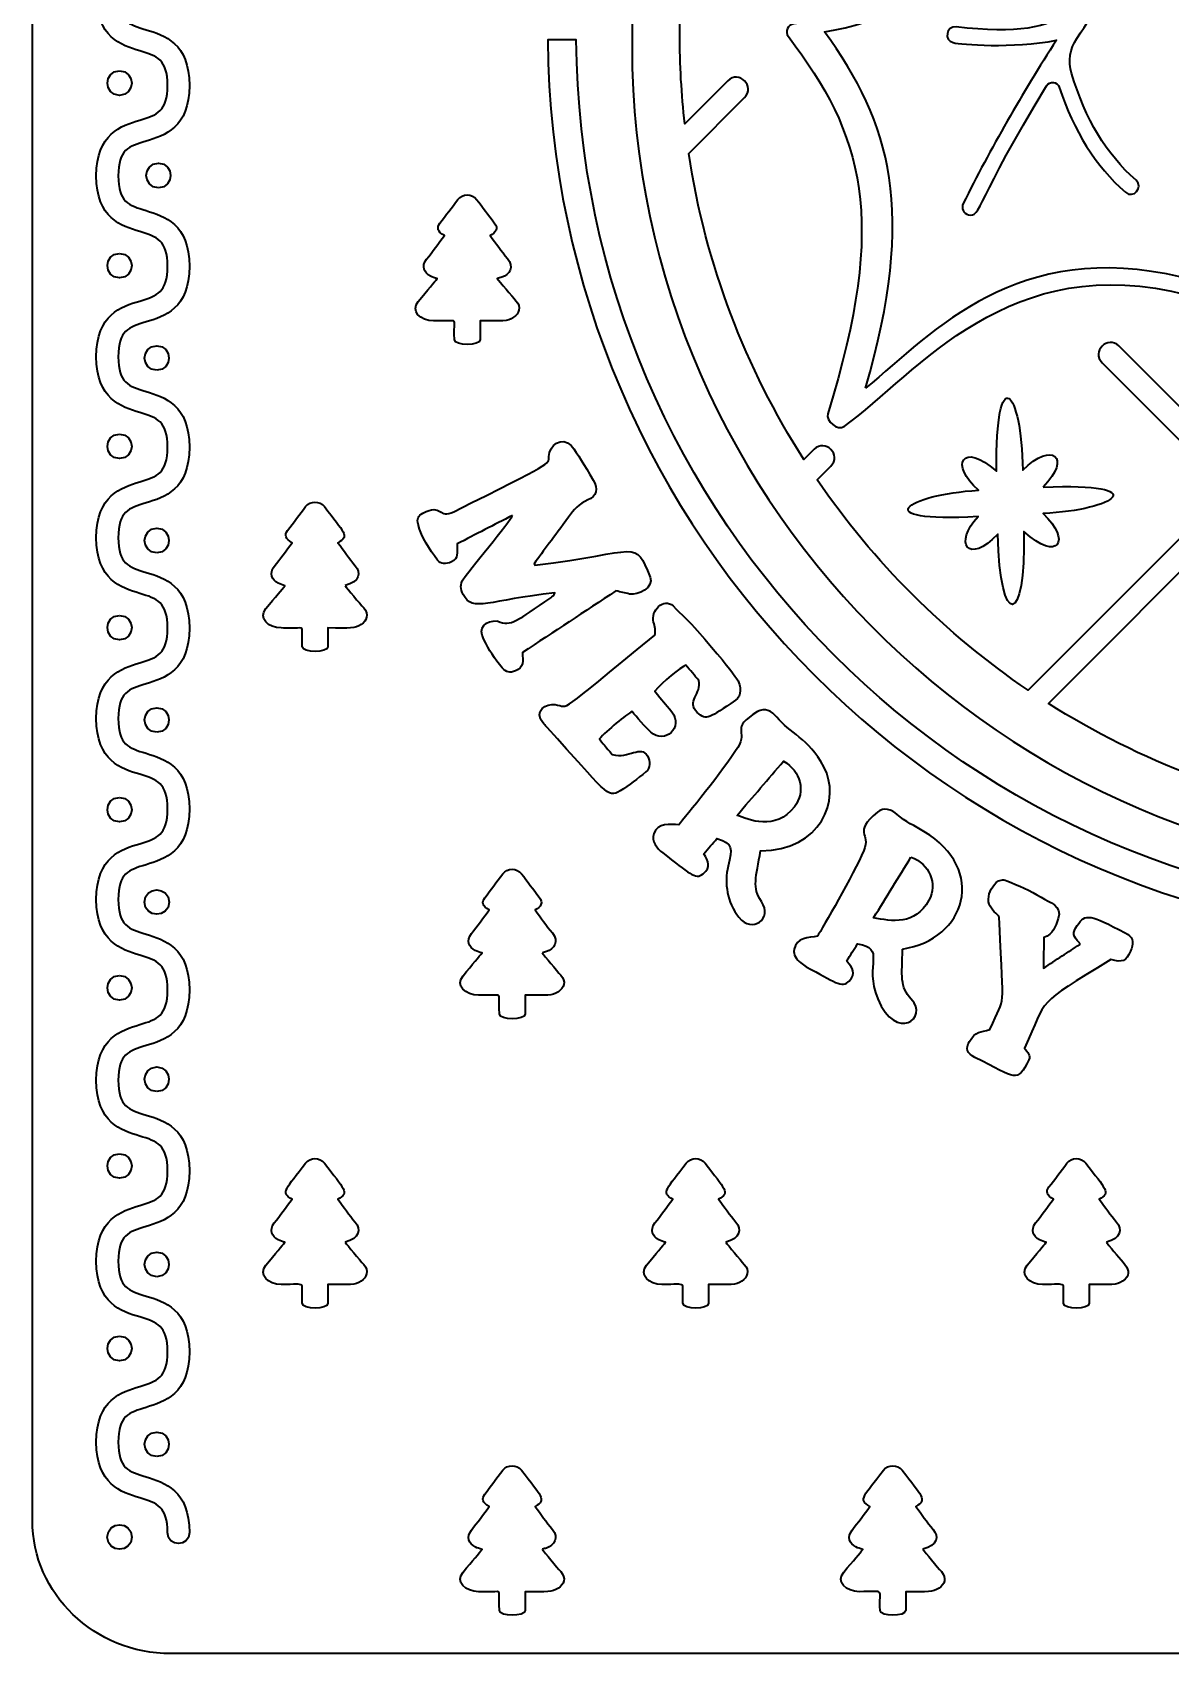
# Model space of a CAD drawing. Header units: inches. Extents: x 8.28 to 13.28, y -20.83 to -15.29.
# Drawn here: x 8.278 to 10.275, y -20.826 to -17.981 of the extents above; entities that cross this region are included whole.
import ezdxf

# ---------------------------------------------------------------- set-up
doc = ezdxf.new("R2010")
doc.units = ezdxf.units.IN
doc.header["$MEASUREMENT"] = 0
doc.layers.add('_U+0421_U+043B_U+043E_U+0439 1', color=7, linetype='Continuous')

msp = doc.modelspace()

# ---------------------------------------------------------------- linework, layer by layer
at = {"layer": '_U+0421_U+043B_U+043E_U+0439 1', "color": 240, "lineweight": 35, "true_color": 0xed1c24}
for points, knots in [([(13.0351, -15.285), (13.0351, -15.285), (8.5205, -15.285), (8.5205, -15.285), (8.3865, -15.3261), (8.2778, -15.4307), (8.2778, -15.5597), (8.2778, -15.5597), (8.2778, -20.5925), (8.2778, -20.5925), (8.2778, -20.7215), (8.3865, -20.8261), (8.5206, -20.8261), (8.5206, -20.8261), (13.0351, -20.8261), (13.0351, -20.8261), (13.1692, -20.8261), (13.2778, -20.7215), (13.2778, -20.5925), (13.2778, -20.5925), (13.2778, -15.5597), (13.2778, -15.5597), (13.2778, -15.4307), (13.1692, -15.3261), (13.0351, -15.285)], [0, 0, 0, 0, 1, 1, 1, 2, 2, 2, 3, 3, 3, 4, 4, 4, 5, 5, 5, 6, 6, 6, 7, 7, 7, 8, 8, 8, 8]), ([(10.7639, -19.5767), (9.8948, -19.5692), (9.1893, -18.8636), (9.1822, -17.9944), (9.1822, -17.9944), (9.2322, -17.9944), (9.2322, -17.9944), (9.2393, -18.8374), (9.921, -19.5193), (10.7639, -19.5267), (10.7639, -19.5267), (10.7639, -19.5767), (10.7639, -19.5767)], [0, 0, 0, 0, 1, 1, 1, 2, 2, 2, 3, 3, 3, 4, 4, 4, 4])]:
    msp.add_open_spline(points, degree=3, knots=knots, dxfattribs=at)
at = {"layer": '_U+0421_U+043B_U+043E_U+0439 1', "color": 7, "lineweight": 35, "true_color": 0xffffff}
for points, knots in [([(8.5533, -15.5346), (8.5533, -15.5092), (8.5148, -15.5091), (8.5148, -15.5346), (8.5148, -15.5806), (8.4964, -15.5862), (8.466, -15.5955), (8.4339, -15.6054), (8.3899, -15.6188), (8.3899, -15.6933), (8.3899, -15.7679), (8.4339, -15.7813), (8.466, -15.7911), (8.4964, -15.8004), (8.5148, -15.806), (8.5148, -15.852), (8.5148, -15.8981), (8.4964, -15.9037), (8.466, -15.913), (8.4339, -15.9228), (8.3899, -15.9362), (8.3899, -16.0108), (8.3899, -16.0853), (8.4339, -16.0987), (8.466, -16.1085), (8.4964, -16.1178), (8.5148, -16.1234), (8.5148, -16.1695), (8.5148, -16.2155), (8.4964, -16.2211), (8.466, -16.2304), (8.4339, -16.2402), (8.3899, -16.2537), (8.3899, -16.3283), (8.3899, -16.4028), (8.4339, -16.4163), (8.466, -16.4261), (8.4964, -16.4354), (8.5148, -16.441), (8.5148, -16.487), (8.5148, -16.533), (8.4964, -16.5386), (8.466, -16.5479), (8.4339, -16.5577), (8.3899, -16.5712), (8.3899, -16.6457), (8.3899, -16.7202), (8.4339, -16.7337), (8.466, -16.7435), (8.4964, -16.7528), (8.5148, -16.7584), (8.5148, -16.8044), (8.5148, -16.8505), (8.4964, -16.8561), (8.466, -16.8654), (8.4339, -16.8752), (8.3899, -16.8886), (8.3899, -16.9631), (8.3899, -17.0377), (8.4339, -17.0511), (8.466, -17.0609), (8.4964, -17.0702), (8.5148, -17.0758), (8.5148, -17.1219), (8.5148, -17.1679), (8.4964, -17.1735), (8.466, -17.1828), (8.4339, -17.1926), (8.3899, -17.206), (8.3899, -17.2806), (8.3899, -17.3551), (8.4339, -17.3686), (8.466, -17.3784), (8.4964, -17.3877), (8.5148, -17.3933), (8.5148, -17.4394), (8.5148, -17.4854), (8.4964, -17.491), (8.466, -17.5003), (8.4339, -17.5101), (8.3899, -17.5236), (8.3899, -17.5981), (8.3899, -17.6726), (8.4339, -17.6861), (8.466, -17.6959), (8.4964, -17.7052), (8.5148, -17.7108), (8.5148, -17.7568), (8.5148, -17.8028), (8.4964, -17.8084), (8.466, -17.8178), (8.4339, -17.8276), (8.3899, -17.841), (8.3899, -17.9155), (8.3899, -17.9901), (8.4339, -18.0035), (8.466, -18.0133), (8.4964, -18.0226), (8.5148, -18.0282), (8.5148, -18.0742), (8.5148, -18.1202), (8.4964, -18.1258), (8.466, -18.1351), (8.4339, -18.1449), (8.3899, -18.1583), (8.3899, -18.2328), (8.3899, -18.3074), (8.4339, -18.3208), (8.466, -18.3306), (8.4964, -18.3399), (8.5148, -18.3455), (8.5148, -18.3916), (8.5148, -18.4376), (8.4964, -18.4432), (8.466, -18.4525), (8.4339, -18.4623), (8.3899, -18.4757), (8.3899, -18.5503), (8.3899, -18.6248), (8.4339, -18.6382), (8.466, -18.6481), (8.4964, -18.6574), (8.5148, -18.663), (8.5148, -18.709), (8.5148, -18.755), (8.4964, -18.7606), (8.466, -18.7699), (8.4339, -18.7798), (8.3899, -18.7932), (8.3899, -18.8678), (8.3899, -18.9423), (8.4339, -18.9558), (8.466, -18.9656), (8.4964, -18.9749), (8.5148, -18.9805), (8.5148, -19.0265), (8.5148, -19.0725), (8.4964, -19.0782), (8.466, -19.0874), (8.4339, -19.0973), (8.3899, -19.1107), (8.3899, -19.1852), (8.3899, -19.2598), (8.4339, -19.2732), (8.466, -19.283), (8.4964, -19.2923), (8.5148, -19.2979), (8.5148, -19.3439), (8.5148, -19.39), (8.4964, -19.3956), (8.466, -19.4049), (8.4339, -19.4147), (8.3899, -19.4281), (8.3899, -19.5027), (8.3899, -19.5772), (8.4339, -19.5906), (8.466, -19.6004), (8.4964, -19.6097), (8.5148, -19.6154), (8.5148, -19.6614), (8.5148, -19.7074), (8.4964, -19.713), (8.466, -19.7223), (8.4339, -19.7321), (8.3899, -19.7456), (8.3899, -19.8201), (8.3899, -19.8946), (8.4339, -19.9081), (8.466, -19.9179), (8.4964, -19.9272), (8.5148, -19.9328), (8.5148, -19.9789), (8.5148, -20.0249), (8.4964, -20.0305), (8.466, -20.0398), (8.4339, -20.0496), (8.3899, -20.0631), (8.3899, -20.1376), (8.3899, -20.2122), (8.4339, -20.2256), (8.466, -20.2354), (8.4964, -20.2447), (8.5148, -20.2503), (8.5148, -20.2963), (8.5148, -20.3424), (8.4964, -20.348), (8.466, -20.3573), (8.4339, -20.3671), (8.3899, -20.3805), (8.3899, -20.4551), (8.3899, -20.5296), (8.4339, -20.543), (8.466, -20.5528), (8.4964, -20.5621), (8.5148, -20.5677), (8.5148, -20.6138), (8.5148, -20.6392), (8.5533, -20.6393), (8.5533, -20.6138), (8.5533, -20.5392), (8.5093, -20.5258), (8.4772, -20.516), (8.4468, -20.5067), (8.4284, -20.5011), (8.4284, -20.4551), (8.4284, -20.409), (8.4468, -20.4034), (8.4772, -20.3941), (8.5093, -20.3843), (8.5533, -20.3709), (8.5533, -20.2963), (8.5533, -20.2218), (8.5093, -20.2084), (8.4772, -20.1986), (8.4468, -20.1893), (8.4284, -20.1836), (8.4284, -20.1376), (8.4284, -20.0916), (8.4468, -20.086), (8.4772, -20.0767), (8.5093, -20.0669), (8.5533, -20.0534), (8.5533, -19.9789), (8.5533, -19.9043), (8.5093, -19.8909), (8.4772, -19.881), (8.4468, -19.8717), (8.4284, -19.8661), (8.4284, -19.8201), (8.4284, -19.7741), (8.4468, -19.7685), (8.4772, -19.7592), (8.5093, -19.7494), (8.5533, -19.7359), (8.5533, -19.6614), (8.5533, -19.5868), (8.5093, -19.5734), (8.4772, -19.5636), (8.4468, -19.5543), (8.4284, -19.5487), (8.4284, -19.5027), (8.4284, -19.4566), (8.4468, -19.451), (8.4772, -19.4417), (8.5093, -19.4319), (8.5533, -19.4185), (8.5533, -19.3439), (8.5533, -19.2694), (8.5093, -19.256), (8.4772, -19.2462), (8.4468, -19.2369), (8.4284, -19.2313), (8.4284, -19.1852), (8.4284, -19.1392), (8.4468, -19.1336), (8.4772, -19.1243), (8.5093, -19.1145), (8.5533, -19.1011), (8.5533, -19.0265), (8.5533, -18.952), (8.5093, -18.9385), (8.4772, -18.9287), (8.4468, -18.9194), (8.4284, -18.9138), (8.4284, -18.8678), (8.4284, -18.8217), (8.4468, -18.8161), (8.4773, -18.8068), (8.5093, -18.797), (8.5533, -18.7835), (8.5533, -18.709), (8.5533, -18.6345), (8.5093, -18.621), (8.4772, -18.6112), (8.4468, -18.6019), (8.4284, -18.5963), (8.4284, -18.5503), (8.4284, -18.5043), (8.4468, -18.4986), (8.4772, -18.4893), (8.5093, -18.4795), (8.5533, -18.4661), (8.5533, -18.3916), (8.5533, -18.317), (8.5093, -18.3036), (8.4772, -18.2938), (8.4468, -18.2845), (8.4284, -18.2789), (8.4284, -18.2328), (8.4284, -18.1868), (8.4468, -18.1812), (8.4772, -18.172), (8.5093, -18.1622), (8.5533, -18.1488), (8.5533, -18.0742), (8.5533, -17.9997), (8.5093, -17.9862), (8.4772, -17.9764), (8.4468, -17.9672), (8.4284, -17.9616), (8.4284, -17.9155), (8.4284, -17.8695), (8.4468, -17.8639), (8.4772, -17.8546), (8.5093, -17.8448), (8.5533, -17.8314), (8.5533, -17.7568), (8.5533, -17.6823), (8.5093, -17.6688), (8.4772, -17.659), (8.4468, -17.6497), (8.4284, -17.6441), (8.4284, -17.5981), (8.4284, -17.5521), (8.4468, -17.5465), (8.4772, -17.5372), (8.5093, -17.5274), (8.5533, -17.5139), (8.5533, -17.4394), (8.5533, -17.3648), (8.5093, -17.3513), (8.4772, -17.3415), (8.4468, -17.3322), (8.4284, -17.3266), (8.4284, -17.2806), (8.4284, -17.2346), (8.4468, -17.2289), (8.4772, -17.2196), (8.5093, -17.2098), (8.5533, -17.1964), (8.5533, -17.1219), (8.5533, -17.0473), (8.5093, -17.0339), (8.4772, -17.0241), (8.4468, -17.0148), (8.4284, -17.0092), (8.4284, -16.9631), (8.4284, -16.9171), (8.4468, -16.9115), (8.4772, -16.9022), (8.5093, -16.8924), (8.5533, -16.879), (8.5533, -16.8044), (8.5533, -16.7299), (8.5093, -16.7165), (8.4772, -16.7066), (8.4468, -16.6973), (8.4284, -16.6917), (8.4284, -16.6457), (8.4284, -16.5997), (8.4468, -16.5941), (8.4772, -16.5848), (8.5093, -16.575), (8.5533, -16.5615), (8.5533, -16.487), (8.5533, -16.4125), (8.5093, -16.399), (8.4772, -16.3892), (8.4468, -16.3799), (8.4284, -16.3743), (8.4284, -16.3283), (8.4284, -16.2822), (8.4468, -16.2766), (8.4773, -16.2673), (8.5093, -16.2575), (8.5533, -16.244), (8.5533, -16.1695), (8.5533, -16.0949), (8.5093, -16.0815), (8.4772, -16.0717), (8.4468, -16.0624), (8.4284, -16.0568), (8.4284, -16.0108), (8.4284, -15.9647), (8.4468, -15.9591), (8.4772, -15.9498), (8.5093, -15.94), (8.5533, -15.9266), (8.5533, -15.852), (8.5533, -15.7775), (8.5093, -15.7641), (8.4772, -15.7543), (8.4468, -15.745), (8.4284, -15.7393), (8.4284, -15.6933), (8.4284, -15.6473), (8.4468, -15.6417), (8.4772, -15.6324), (8.5093, -15.6226), (8.5533, -15.6091), (8.5533, -15.5346)], [0, 0, 0, 0, 1, 1, 1, 2, 2, 2, 3, 3, 3, 4, 4, 4, 5, 5, 5, 6, 6, 6, 7, 7, 7, 8, 8, 8, 9, 9, 9, 10, 10, 10, 11, 11, 11, 12, 12, 12, 13, 13, 13, 14, 14, 14, 15, 15, 15, 16, 16, 16, 17, 17, 17, 18, 18, 18, 19, 19, 19, 20, 20, 20, 21, 21, 21, 22, 22, 22, 23, 23, 23, 24, 24, 24, 25, 25, 25, 26, 26, 26, 27, 27, 27, 28, 28, 28, 29, 29, 29, 30, 30, 30, 31, 31, 31, 32, 32, 32, 33, 33, 33, 34, 34, 34, 35, 35, 35, 36, 36, 36, 37, 37, 37, 38, 38, 38, 39, 39, 39, 40, 40, 40, 41, 41, 41, 42, 42, 42, 43, 43, 43, 44, 44, 44, 45, 45, 45, 46, 46, 46, 47, 47, 47, 48, 48, 48, 49, 49, 49, 50, 50, 50, 51, 51, 51, 52, 52, 52, 53, 53, 53, 54, 54, 54, 55, 55, 55, 56, 56, 56, 57, 57, 57, 58, 58, 58, 59, 59, 59, 60, 60, 60, 61, 61, 61, 62, 62, 62, 63, 63, 63, 64, 64, 64, 65, 65, 65, 66, 66, 66, 67, 67, 67, 68, 68, 68, 69, 69, 69, 70, 70, 70, 71, 71, 71, 72, 72, 72, 73, 73, 73, 74, 74, 74, 75, 75, 75, 76, 76, 76, 77, 77, 77, 78, 78, 78, 79, 79, 79, 80, 80, 80, 81, 81, 81, 82, 82, 82, 83, 83, 83, 84, 84, 84, 85, 85, 85, 86, 86, 86, 87, 87, 87, 88, 88, 88, 89, 89, 89, 90, 90, 90, 91, 91, 91, 92, 92, 92, 93, 93, 93, 94, 94, 94, 95, 95, 95, 96, 96, 96, 97, 97, 97, 98, 98, 98, 99, 99, 99, 100, 100, 100, 101, 101, 101, 102, 102, 102, 103, 103, 103, 104, 104, 104, 105, 105, 105, 106, 106, 106, 107, 107, 107, 108, 108, 108, 109, 109, 109, 110, 110, 110, 111, 111, 111, 112, 112, 112, 113, 113, 113, 114, 114, 114, 115, 115, 115, 116, 116, 116, 117, 117, 117, 118, 118, 118, 119, 119, 119, 120, 120, 120, 121, 121, 121, 122, 122, 122, 123, 123, 123, 124, 124, 124, 125, 125, 125, 126, 126, 126, 127, 127, 127, 128, 128, 128, 129, 129, 129, 130, 130, 130, 130]), ([(9.33, -18.006), (9.3297, -17.3117), (9.819, -16.7295), (10.4708, -16.5863), (10.4908, -16.5819), (10.5046, -16.564), (10.5037, -16.5436), (10.4808, -16.0286), (11.1254, -16.0341), (11.1176, -16.5584), (11.1173, -16.5776), (11.1303, -16.5944), (11.1489, -16.5992), (11.7734, -16.7619), (12.2358, -17.3306), (12.2358, -18.0054), (12.2358, -18.7899), (11.6107, -19.4312), (10.8324, -19.4574), (10.0169, -19.4849), (9.3303, -18.822), (9.33, -18.006)], [0, 0, 0, 0, 1, 1, 1, 2, 2, 2, 3, 3, 3, 4, 4, 4, 5, 5, 5, 6, 6, 6, 7, 7, 7, 7]), ([(9.679, -18.7422), (9.679, -18.7422), (9.655, -18.7662), (9.655, -18.7662), (9.754, -18.9112), (9.8797, -19.0367), (10.025, -19.1353), (10.025, -19.1353), (10.3533, -18.8071), (10.3533, -18.8071), (10.3665, -18.7939), (10.3665, -18.7724), (10.3533, -18.7592), (10.3533, -18.7592), (10.155, -18.5609), (10.155, -18.5609), (10.1354, -18.5414), (10.1651, -18.512), (10.1845, -18.5314), (10.1845, -18.5314), (10.3828, -18.7297), (10.3828, -18.7297), (10.396, -18.7429), (10.4174, -18.7429), (10.4307, -18.7297), (10.4307, -18.7297), (10.7763, -18.384), (10.7763, -18.384), (10.7763, -18.384), (10.568, -18.1758), (10.568, -18.1758), (10.5485, -18.1562), (10.5782, -18.1269), (10.5976, -18.1463), (10.5976, -18.1463), (10.8058, -18.3545), (10.8058, -18.3545), (10.8058, -18.3545), (11.014, -18.1463), (11.014, -18.1463), (11.0336, -18.1268), (11.063, -18.1564), (11.0436, -18.1759), (11.0436, -18.1759), (10.8354, -18.384), (10.8354, -18.384), (10.8354, -18.384), (11.181, -18.7297), (11.181, -18.7297), (11.1942, -18.7429), (11.2156, -18.7429), (11.2289, -18.7297), (11.2289, -18.7297), (11.4338, -18.5247), (11.4338, -18.5247), (11.4533, -18.5052), (11.4827, -18.5349), (11.4633, -18.5543), (11.4633, -18.5543), (11.2584, -18.7592), (11.2584, -18.7592), (11.2452, -18.7724), (11.2452, -18.7939), (11.2584, -18.8071), (11.2584, -18.8071), (11.585, -19.1337), (11.585, -19.1337), (11.7301, -19.0348), (11.8556, -18.9091), (11.9543, -18.7639), (11.9543, -18.7639), (11.8838, -18.6933), (11.8838, -18.6933), (11.8756, -18.6852), (11.8756, -18.672), (11.8838, -18.6638), (11.8919, -18.6557), (11.9052, -18.6557), (11.9133, -18.6638), (11.9133, -18.6638), (11.9777, -18.7282), (11.9777, -18.7282), (12.0796, -18.568), (12.1496, -18.3857), (12.1788, -18.1901), (12.1499, -18.1613), (12.0446, -18.0549), (11.9014, -17.9118), (11.8899, -17.8926), (11.9166, -17.8689), (11.9345, -17.8868), (11.9345, -17.8868), (11.9792, -17.9315), (11.9792, -17.9315), (11.9924, -17.9447), (12.0138, -17.9447), (12.0271, -17.9315), (12.0271, -17.9315), (12.1789, -17.7796), (12.1789, -17.7796), (12.1499, -17.584), (12.08, -17.4015), (11.9782, -17.2412), (11.9782, -17.2412), (11.7772, -17.4422), (11.7772, -17.4422), (11.7576, -17.4618), (11.7282, -17.4321), (11.7476, -17.4127), (11.7476, -17.4127), (11.9548, -17.2056), (11.9548, -17.2056), (11.8561, -17.0602), (11.7307, -16.9345), (11.5857, -16.8355), (11.5857, -16.8355), (11.4184, -17.0028), (11.4184, -17.0028), (11.4184, -17.0028), (11.3888, -16.9733), (11.3888, -16.9733), (11.3888, -16.9733), (11.513, -16.8491), (11.513, -16.8491), (11.5321, -16.83), (11.5281, -16.7979), (11.5048, -16.7843), (11.3562, -16.6971), (11.19, -16.6368), (11.013, -16.61), (11.013, -16.61), (10.8593, -16.7637), (10.8593, -16.7637), (10.8461, -16.7769), (10.8461, -16.7984), (10.8593, -16.8116), (10.8593, -16.8116), (10.96, -16.9122), (10.96, -16.9122), (10.9795, -16.9318), (10.9499, -16.9613), (10.9304, -16.9418), (10.7942, -16.8056), (10.8194, -16.8036), (10.7365, -16.8865), (10.717, -16.906), (10.6875, -16.8765), (10.707, -16.8569), (10.707, -16.8569), (10.7524, -16.8116), (10.7524, -16.8116), (10.7656, -16.7984), (10.7656, -16.7769), (10.7524, -16.7637), (10.7524, -16.7637), (10.5981, -16.6095), (10.5981, -16.6095), (10.4026, -16.6386), (10.2202, -16.7086), (10.06, -16.8105), (10.06, -16.8105), (10.2599, -17.0104), (10.2599, -17.0104), (10.2795, -17.03), (10.2499, -17.0595), (10.2304, -17.04), (10.2304, -17.04), (10.0244, -16.8339), (10.0244, -16.8339), (9.8791, -16.9326), (9.7535, -17.0581), (9.6545, -17.2032), (9.6545, -17.2032), (9.8748, -17.4235), (9.8748, -17.4235), (9.8943, -17.443), (9.8647, -17.4724), (9.8453, -17.453), (9.8453, -17.453), (9.6311, -17.2388), (9.6311, -17.2388), (9.529, -17.3988), (9.4588, -17.5809), (9.4293, -17.7762), (9.4293, -17.7762), (9.5637, -17.9106), (9.5637, -17.9106), (9.5833, -17.9302), (9.5536, -17.9595), (9.5342, -17.9401), (9.5342, -17.9401), (9.4225, -17.8285), (9.4225, -17.8285), (9.4168, -17.8797), (9.4137, -17.9317), (9.4137, -17.9844), (9.4137, -18.0374), (9.4168, -18.0898), (9.4226, -18.1413), (9.4226, -18.1413), (9.498, -18.066), (9.498, -18.066), (9.5175, -18.0464), (9.5469, -18.0761), (9.5275, -18.0955), (9.5275, -18.0955), (9.4295, -18.1936), (9.4295, -18.1936), (9.459, -18.3888), (9.5294, -18.5708), (9.6315, -18.7306), (9.6315, -18.7306), (9.6495, -18.7127), (9.6495, -18.7127), (9.669, -18.6932), (9.6985, -18.7227), (9.679, -18.7422)], [0, 0, 0, 0, 1, 1, 1, 2, 2, 2, 3, 3, 3, 4, 4, 4, 5, 5, 5, 6, 6, 6, 7, 7, 7, 8, 8, 8, 9, 9, 9, 10, 10, 10, 11, 11, 11, 12, 12, 12, 13, 13, 13, 14, 14, 14, 15, 15, 15, 16, 16, 16, 17, 17, 17, 18, 18, 18, 19, 19, 19, 20, 20, 20, 21, 21, 21, 22, 22, 22, 23, 23, 23, 24, 24, 24, 25, 25, 25, 26, 26, 26, 27, 27, 27, 28, 28, 28, 29, 29, 29, 30, 30, 30, 31, 31, 31, 32, 32, 32, 33, 33, 33, 34, 34, 34, 35, 35, 35, 36, 36, 36, 37, 37, 37, 38, 38, 38, 39, 39, 39, 40, 40, 40, 41, 41, 41, 42, 42, 42, 43, 43, 43, 44, 44, 44, 45, 45, 45, 46, 46, 46, 47, 47, 47, 48, 48, 48, 49, 49, 49, 50, 50, 50, 51, 51, 51, 52, 52, 52, 53, 53, 53, 54, 54, 54, 55, 55, 55, 56, 56, 56, 57, 57, 57, 58, 58, 58, 59, 59, 59, 60, 60, 60, 61, 61, 61, 62, 62, 62, 63, 63, 63, 64, 64, 64, 65, 65, 65, 66, 66, 66, 67, 67, 67, 68, 68, 68, 69, 69, 69, 70, 70, 70, 71, 71, 71, 72, 72, 72, 72]), ([(9.6734, -18.6503), (9.7807, -18.3078), (9.7344, -18.1587), (9.6045, -17.9885), (9.5979, -17.9799), (9.6033, -17.9673), (9.614, -17.9661), (9.816, -17.9424), (9.9729, -17.7917), (9.9178, -17.6123), (9.9145, -17.6016), (9.9244, -17.5912), (9.9358, -17.5949), (10.1133, -17.6575), (10.1873, -17.5379), (10.2036, -17.3523), (10.2046, -17.3406), (10.2187, -17.3354), (10.2272, -17.3433), (10.2443, -17.3593), (10.2661, -17.3702), (10.2922, -17.376), (10.2075, -17.1502), (10.3946, -16.9167), (10.6318, -16.9473), (10.7089, -16.9574), (10.7785, -16.9947), (10.8297, -17.0527), (11.0817, -16.853), (11.443, -17.1143), (11.3254, -17.4178), (11.3638, -17.4294), (11.4266, -17.4361), (11.4715, -17.4025), (11.4809, -17.3955), (11.4941, -17.4025), (11.4939, -17.4141), (11.4903, -17.5879), (11.5469, -17.7045), (11.7161, -17.6646), (11.7273, -17.662), (11.7368, -17.6733), (11.7322, -17.6838), (11.663, -17.8447), (11.7701, -17.9858), (11.9532, -18.0282), (11.9659, -18.033), (11.9668, -18.0447), (11.9603, -18.0516), (11.8231, -18.1957), (11.7653, -18.3289), (11.8301, -18.6563), (11.8327, -18.6695), (11.8169, -18.6785), (11.8069, -18.6694), (11.6963, -18.569), (11.5643, -18.3798), (11.2644, -18.4241), (11.255, -18.4255), (11.2469, -18.4173), (11.2485, -18.4078), (11.2795, -18.2271), (11.2268, -18.1061), (11.0874, -18.0379), (11.0808, -18.0347), (11.0778, -18.0269), (11.0806, -18.02), (11.1182, -17.9275), (11.1535, -17.85), (11.099, -17.7889), (10.9742, -17.9631), (10.7054, -17.9859), (10.5745, -17.8106), (10.5049, -17.8705), (10.5178, -17.9279), (10.5478, -18.0334), (10.5498, -18.0405), (10.546, -18.048), (10.5391, -18.0505), (10.2633, -18.1501), (10.3394, -18.4221), (10.3184, -18.4395), (10.3149, -18.4423), (10.3102, -18.4435), (10.3059, -18.4422), (9.9909, -18.3597), (9.8316, -18.5786), (9.7022, -18.6727), (9.6913, -18.6807), (9.6693, -18.6631), (9.6734, -18.6503)], [0, 0, 0, 0, 1, 1, 1, 2, 2, 2, 3, 3, 3, 4, 4, 4, 5, 5, 5, 6, 6, 6, 7, 7, 7, 8, 8, 8, 9, 9, 9, 10, 10, 10, 11, 11, 11, 12, 12, 12, 13, 13, 13, 14, 14, 14, 15, 15, 15, 16, 16, 16, 17, 17, 17, 18, 18, 18, 19, 19, 19, 20, 20, 20, 21, 21, 21, 22, 22, 22, 23, 23, 23, 24, 24, 24, 25, 25, 25, 26, 26, 26, 27, 27, 27, 28, 28, 28, 29, 29, 29, 30, 30, 30, 30]), ([(9.7399, -18.6056), (9.8612, -18.5046), (10.0044, -18.343), (10.2945, -18.4105), (10.2878, -18.2179), (10.3626, -18.0896), (10.5174, -18.0287), (10.4954, -17.948), (10.4823, -17.8592), (10.5502, -17.7878), (10.5601, -17.7774), (10.5626, -17.7621), (10.5559, -17.7493), (10.5374, -17.7135), (10.5254, -17.674), (10.5216, -17.6326), (10.5196, -17.6108), (10.4973, -17.5968), (10.4772, -17.6052), (10.4476, -17.6175), (10.4128, -17.6388), (10.3658, -17.6805), (10.3627, -17.6833), (10.361, -17.6876), (10.3615, -17.6918), (10.3698, -17.7615), (10.386, -17.8194), (10.4111, -17.8683), (10.4196, -17.8848), (10.3945, -17.8975), (10.3861, -17.8811), (10.3642, -17.8383), (10.3487, -17.7893), (10.339, -17.7325), (10.3374, -17.7228), (10.3252, -17.719), (10.3183, -17.7261), (10.2496, -17.7965), (10.1782, -17.8892), (10.1105, -17.9916), (10.0986, -18.0096), (10.0953, -18.0321), (10.1015, -18.0528), (10.1254, -18.1331), (10.1625, -18.1948), (10.2145, -18.2405), (10.2284, -18.2528), (10.2098, -18.2738), (10.1959, -18.2616), (10.1436, -18.2155), (10.1054, -18.1548), (10.0799, -18.0773), (10.0766, -18.0674), (10.0631, -18.066), (10.0576, -18.0749), (9.9329, -18.2782), (9.9429, -18.3068), (9.9204, -18.3013), (9.9116, -18.2991), (9.9072, -18.2894), (9.9112, -18.2814), (9.9588, -18.186), (10.0149, -18.0874), (10.0748, -17.9948), (9.9969, -18.0099), (9.9074, -18.0024), (9.8938, -17.9991), (9.8769, -17.9949), (9.8814, -17.9696), (9.8987, -17.9715), (10.116, -17.9959), (10.106, -17.9321), (10.2237, -17.7897), (10.23, -17.7821), (10.2253, -17.7707), (10.2155, -17.7698), (10.1666, -17.7654), (10.1169, -17.756), (10.0724, -17.7375), (10.0553, -17.7304), (10.0659, -17.7045), (10.0831, -17.7116), (10.129, -17.7306), (10.1873, -17.7417), (10.2564, -17.7445), (10.2601, -17.7447), (10.2638, -17.7431), (10.2663, -17.7404), (10.319, -17.6821), (10.3714, -17.6347), (10.421, -17.6035), (10.4299, -17.5979), (10.4267, -17.5844), (10.4163, -17.5831), (10.3503, -17.5748), (10.2847, -17.5464), (10.3018, -17.5234), (10.3065, -17.5172), (10.3153, -17.516), (10.3215, -17.5205), (10.3516, -17.5429), (10.3906, -17.5535), (10.4272, -17.5566), (10.4364, -17.5574), (10.4404, -17.5452), (10.4323, -17.5406), (10.3787, -17.51), (10.3357, -17.4645), (10.3077, -17.4106), (10.3064, -17.408), (10.304, -17.4063), (10.3012, -17.4059), (10.2783, -17.4025), (10.2576, -17.3961), (10.2396, -17.3864), (10.2344, -17.3836), (10.2281, -17.3871), (10.2273, -17.393), (10.2032, -17.5656), (10.1195, -17.6756), (9.9513, -17.6292), (9.9907, -17.8054), (9.8665, -17.9478), (9.668, -17.9802), (9.7847, -18.1399), (9.8295, -18.295), (9.7399, -18.6056)], [0, 0, 0, 0, 1, 1, 1, 2, 2, 2, 3, 3, 3, 4, 4, 4, 5, 5, 5, 6, 6, 6, 7, 7, 7, 8, 8, 8, 9, 9, 9, 10, 10, 10, 11, 11, 11, 12, 12, 12, 13, 13, 13, 14, 14, 14, 15, 15, 15, 16, 16, 16, 17, 17, 17, 18, 18, 18, 19, 19, 19, 20, 20, 20, 21, 21, 21, 22, 22, 22, 23, 23, 23, 24, 24, 24, 25, 25, 25, 26, 26, 26, 27, 27, 27, 28, 28, 28, 29, 29, 29, 30, 30, 30, 31, 31, 31, 32, 32, 32, 33, 33, 33, 34, 34, 34, 35, 35, 35, 36, 36, 36, 37, 37, 37, 38, 38, 38, 39, 39, 39, 40, 40, 40, 41, 41, 41, 42, 42, 42, 42]), ([(8.4307, -18.0486), (8.4023, -18.0486), (8.4022, -18.0916), (8.4307, -18.0916), (8.4591, -18.0916), (8.4591, -18.0486), (8.4307, -18.0486)], [0, 0, 0, 0, 1, 1, 1, 2, 2, 2, 2]), ([(8.499, -18.2537), (8.5274, -18.2537), (8.5274, -18.2107), (8.499, -18.2107), (8.4706, -18.2107), (8.4705, -18.2537), (8.499, -18.2537)], [0, 0, 0, 0, 1, 1, 1, 2, 2, 2, 2]), ([(8.9817, -18.4873), (8.9926, -18.4873), (9.0035, -18.4874), (9.0144, -18.4872), (9.0214, -18.4871), (9.0168, -18.4913), (9.0185, -18.5202), (9.0185, -18.5314), (9.0637, -18.5314), (9.0637, -18.5202), (9.0637, -18.5092), (9.0637, -18.4985), (9.0637, -18.4873), (9.1035, -18.4873), (9.1104, -18.4887), (9.1221, -18.4811), (9.1316, -18.4749), (9.1364, -18.4634), (9.1263, -18.452), (9.1195, -18.4443), (9.0976, -18.4184), (9.0936, -18.4128), (9.0965, -18.412), (9.099, -18.4115), (9.1014, -18.4107), (9.1144, -18.4065), (9.1238, -18.3926), (9.1116, -18.3779), (9.1009, -18.3651), (9.0914, -18.3513), (9.081, -18.3376), (9.0916, -18.3321), (9.0961, -18.3254), (9.0883, -18.3151), (9.0779, -18.3014), (9.0677, -18.2877), (9.0573, -18.2741), (9.0494, -18.2636), (9.0324, -18.2637), (9.0244, -18.2741), (9.0139, -18.2881), (9.0034, -18.3021), (8.9929, -18.3161), (8.987, -18.324), (8.9886, -18.3313), (9.0008, -18.3376), (8.9902, -18.3518), (8.9801, -18.3658), (8.9694, -18.3793), (8.9599, -18.3911), (8.9654, -18.4033), (8.9761, -18.4088), (8.9798, -18.4107), (8.9839, -18.4117), (8.9881, -18.4132), (8.9835, -18.4191), (8.9719, -18.4325), (8.9548, -18.4531), (8.9406, -18.4701), (8.959, -18.4872), (8.9817, -18.4873)], [0, 0, 0, 0, 1, 1, 1, 2, 2, 2, 3, 3, 3, 4, 4, 4, 5, 5, 5, 6, 6, 6, 7, 7, 7, 8, 8, 8, 9, 9, 9, 10, 10, 10, 11, 11, 11, 12, 12, 12, 13, 13, 13, 14, 14, 14, 15, 15, 15, 16, 16, 16, 17, 17, 17, 18, 18, 18, 19, 19, 19, 20, 20, 20, 20]), ([(8.4307, -18.3689), (8.4023, -18.3689), (8.4022, -18.4119), (8.4307, -18.4119), (8.4591, -18.4119), (8.4591, -18.3689), (8.4307, -18.3689)], [0, 0, 0, 0, 1, 1, 1, 2, 2, 2, 2]), ([(8.496, -18.574), (8.5245, -18.574), (8.5245, -18.531), (8.496, -18.531), (8.4676, -18.531), (8.4676, -18.574), (8.496, -18.574)], [0, 0, 0, 0, 1, 1, 1, 2, 2, 2, 2]), ([(10.0514, -18.779), (10.1026, -18.7272), (10.0672, -18.6974), (10.0157, -18.7495), (10.0141, -18.607), (9.9674, -18.5552), (9.9697, -18.7512), (9.9092, -18.6977), (9.8871, -18.7397), (9.9379, -18.7846), (9.8115, -18.7917), (9.7392, -18.842), (9.9373, -18.8308), (9.8939, -18.877), (9.92, -18.9167), (9.9717, -18.8617), (9.9759, -19.0294), (10.0218, -19.0246), (10.0177, -18.8569), (10.0779, -18.9127), (10.102, -18.8723), (10.0513, -18.8252), (10.179, -18.8198), (10.2486, -18.7708), (10.0514, -18.779)], [0, 0, 0, 0, 1, 1, 1, 2, 2, 2, 3, 3, 3, 4, 4, 4, 5, 5, 5, 6, 6, 6, 7, 7, 7, 8, 8, 8, 8]), ([(8.4307, -18.6861), (8.4023, -18.6861), (8.4022, -18.7291), (8.4307, -18.7291), (8.4591, -18.7291), (8.4591, -18.6861), (8.4307, -18.6861)], [0, 0, 0, 0, 1, 1, 1, 2, 2, 2, 2]), ([(9.12, -18.8289), (9.1189, -18.8359), (9.039, -18.9321), (9.034, -18.9403), (9.0286, -18.949), (9.0284, -18.9582), (9.0335, -18.9676), (9.0511, -18.9999), (9.0785, -18.9767), (9.1947, -18.9647), (9.1928, -18.9686), (9.1903, -18.9712), (9.1875, -18.9731), (9.1287, -19.013), (9.1175, -19.0248), (9.0945, -19.0142), (9.0941, -19.0141), (9.0937, -19.014), (9.0933, -19.014), (9.0739, -19.0125), (9.0588, -19.025), (9.0699, -19.0466), (9.079, -19.0642), (9.0887, -19.0814), (9.1023, -19.0961), (9.1097, -19.1043), (9.1154, -19.1057), (9.1255, -19.1015), (9.1408, -19.0951), (9.1384, -19.0846), (9.1376, -19.0695), (9.1926, -19.0332), (9.2472, -18.9972), (9.3019, -18.9611), (9.3105, -18.9631), (9.3181, -18.9649), (9.3257, -18.9667), (9.3404, -18.9702), (9.3692, -18.9547), (9.3619, -18.9371), (9.3337, -18.869), (9.347, -18.8928), (9.1595, -18.9162), (9.1592, -18.9153), (9.1588, -18.9145), (9.1584, -18.9136), (9.1744, -18.8905), (9.1928, -18.8678), (9.2187, -18.8318), (9.2278, -18.8191), (9.237, -18.8078), (9.2525, -18.8016), (9.2684, -18.7953), (9.2707, -18.7821), (9.2617, -18.7667), (9.2453, -18.7386), (9.2359, -18.7213), (9.223, -18.7062), (9.2078, -18.6884), (9.1839, -18.7062), (9.1839, -18.7255), (9.184, -18.7396), (9.1914, -18.7351), (9.0175, -18.8222), (8.9898, -18.836), (8.9972, -18.8063), (8.9631, -18.8247), (8.9548, -18.8292), (8.9521, -18.835), (8.9546, -18.8443), (8.9607, -18.868), (8.9744, -18.8879), (8.9885, -18.9072), (8.9939, -18.9146), (9.0033, -18.9149), (9.0135, -18.9102), (9.026, -18.9045), (9.0227, -18.895), (9.0229, -18.8788), (9.0558, -18.8619), (9.0879, -18.8454), (9.12, -18.8289)], [0, 0, 0, 0, 1, 1, 1, 2, 2, 2, 3, 3, 3, 4, 4, 4, 5, 5, 5, 6, 6, 6, 7, 7, 7, 8, 8, 8, 9, 9, 9, 10, 10, 10, 11, 11, 11, 12, 12, 12, 13, 13, 13, 14, 14, 14, 15, 15, 15, 16, 16, 16, 17, 17, 17, 18, 18, 18, 19, 19, 19, 20, 20, 20, 21, 21, 21, 22, 22, 22, 23, 23, 23, 24, 24, 24, 25, 25, 25, 26, 26, 26, 27, 27, 27, 27]), ([(8.8264, -18.9518), (8.8524, -18.945), (8.8548, -18.9295), (8.8443, -18.917), (8.8336, -18.9042), (8.8241, -18.8904), (8.8138, -18.8766), (8.8354, -18.8655), (8.8245, -18.8583), (8.7901, -18.8131), (8.7822, -18.8027), (8.7651, -18.8027), (8.7572, -18.8132), (8.7466, -18.8271), (8.7361, -18.8412), (8.7256, -18.8552), (8.7198, -18.863), (8.7214, -18.8703), (8.7336, -18.8766), (8.7229, -18.8908), (8.7129, -18.9048), (8.7021, -18.9183), (8.6927, -18.9302), (8.6982, -18.9423), (8.7089, -18.9478), (8.7125, -18.9497), (8.7167, -18.9507), (8.7209, -18.9522), (8.7162, -18.9581), (8.7047, -18.9715), (8.6876, -18.9921), (8.6734, -19.0091), (8.6918, -19.0263), (8.7145, -19.0263), (8.7254, -19.0264), (8.7363, -19.0265), (8.7472, -19.0263), (8.7542, -19.0261), (8.7495, -19.0303), (8.7513, -19.0592), (8.7513, -19.0704), (8.7964, -19.0704), (8.7964, -19.0592), (8.7964, -19.0482), (8.7964, -19.0375), (8.7964, -19.0263), (8.8363, -19.0263), (8.8432, -19.0278), (8.8548, -19.0201), (8.8643, -19.0139), (8.8692, -19.0024), (8.8591, -18.991), (8.8522, -18.9833), (8.8303, -18.9574), (8.8264, -18.9518)], [0, 0, 0, 0, 1, 1, 1, 2, 2, 2, 3, 3, 3, 4, 4, 4, 5, 5, 5, 6, 6, 6, 7, 7, 7, 8, 8, 8, 9, 9, 9, 10, 10, 10, 11, 11, 11, 12, 12, 12, 13, 13, 13, 14, 14, 14, 15, 15, 15, 16, 16, 16, 17, 17, 17, 18, 18, 18, 18]), ([(10.5991, -19.3594), (10.5991, -19.3594), (10.7524, -19.2062), (10.7524, -19.2062), (10.7656, -19.193), (10.7656, -19.1715), (10.7524, -19.1583), (10.7524, -19.1583), (10.4307, -18.8366), (10.4307, -18.8366), (10.4174, -18.8234), (10.396, -18.8234), (10.3828, -18.8366), (10.3828, -18.8366), (10.0607, -19.1587), (10.0607, -19.1587), (10.221, -19.2605), (10.4035, -19.3304), (10.5991, -19.3594)], [0, 0, 0, 0, 1, 1, 1, 2, 2, 2, 3, 3, 3, 4, 4, 4, 5, 5, 5, 6, 6, 6, 6]), ([(8.496, -18.8943), (8.5245, -18.8943), (8.5245, -18.8513), (8.496, -18.8513), (8.4676, -18.8513), (8.4676, -18.8943), (8.496, -18.8943)], [0, 0, 0, 0, 1, 1, 1, 2, 2, 2, 2]), ([(9.357, -19.2509), (9.3451, -19.2304), (9.3249, -19.2564), (9.2954, -19.2484), (9.2813, -19.2321), (9.2848, -19.2361), (9.2727, -19.2211), (9.2855, -19.2067), (9.3201, -19.1777), (9.3303, -19.1731), (9.3375, -19.1815), (9.3543, -19.2016), (9.3628, -19.209), (9.3879, -19.231), (9.4209, -19.2006), (9.4, -19.1735), (9.3876, -19.1576), (9.3832, -19.1552), (9.3701, -19.137), (9.3835, -19.1214), (9.4152, -19.0952), (9.4246, -19.0918), (9.4321, -19.1005), (9.4397, -19.1095), (9.4475, -19.1185), (9.4528, -19.142), (9.4241, -19.1553), (9.4445, -19.1744), (9.4611, -19.19), (9.4656, -19.1838), (9.5115, -19.1532), (9.5175, -19.1492), (9.5197, -19.1432), (9.5199, -19.1359), (9.5202, -19.1218), (9.5199, -19.1175), (9.4445, -19.0309), (9.4312, -19.0157), (9.4165, -19.0019), (9.4021, -18.9877), (9.3862, -18.9722), (9.3618, -18.996), (9.3679, -19.0162), (9.3703, -19.0239), (9.3722, -19.0315), (9.3699, -19.0391), (9.193, -19.1829), (9.2222, -19.1652), (9.195, -19.1605), (9.1811, -19.1581), (9.1546, -19.1707), (9.1754, -19.1946), (9.1774, -19.1968), (9.1793, -19.1991), (9.1813, -19.2012), (9.2833, -19.3133), (9.2871, -19.3267), (9.3091, -19.3123), (9.3249, -19.3021), (9.3399, -19.2907), (9.3544, -19.2788), (9.3622, -19.2724), (9.3624, -19.2601), (9.357, -19.2509)], [0, 0, 0, 0, 1, 1, 1, 2, 2, 2, 3, 3, 3, 4, 4, 4, 5, 5, 5, 6, 6, 6, 7, 7, 7, 8, 8, 8, 9, 9, 9, 10, 10, 10, 11, 11, 11, 12, 12, 12, 13, 13, 13, 14, 14, 14, 15, 15, 15, 16, 16, 16, 17, 17, 17, 18, 18, 18, 19, 19, 19, 20, 20, 20, 21, 21, 21, 21]), ([(8.4307, -19.0041), (8.4023, -19.0041), (8.4022, -19.0471), (8.4307, -19.0471), (8.4591, -19.0471), (8.4591, -19.0041), (8.4307, -19.0041)], [0, 0, 0, 0, 1, 1, 1, 2, 2, 2, 2]), ([(8.496, -19.2092), (8.5245, -19.2092), (8.5245, -19.1662), (8.496, -19.1662), (8.4676, -19.1662), (8.4676, -19.2092), (8.496, -19.2092)], [0, 0, 0, 0, 1, 1, 1, 2, 2, 2, 2]), ([(9.557, -19.5063), (9.5778, -19.5365), (9.5407, -19.563), (9.5177, -19.534), (9.4966, -19.5074), (9.4918, -19.4737), (9.4985, -19.4443), (9.5057, -19.4127), (9.508, -19.4048), (9.4791, -19.3958), (9.4717, -19.4044), (9.4643, -19.413), (9.4562, -19.4224), (9.4636, -19.4363), (9.4695, -19.4456), (9.4547, -19.4577), (9.4409, -19.4692), (9.4299, -19.4556), (9.3839, -19.421), (9.3738, -19.4134), (9.3637, -19.3999), (9.3681, -19.3875), (9.3753, -19.3674), (9.3973, -19.3712), (9.412, -19.3715), (9.424, -19.3576), (9.4906, -19.2759), (9.5159, -19.2358), (9.5344, -19.2062), (9.5002, -19.2035), (9.5505, -19.1729), (9.5625, -19.1657), (9.5756, -19.1722), (9.5841, -19.1828), (9.606, -19.2102), (9.6396, -19.2193), (9.6667, -19.2697), (9.6974, -19.3271), (9.6613, -19.4175), (9.5557, -19.4171), (9.5475, -19.4641), (9.5404, -19.4824), (9.557, -19.5063)], [0, 0, 0, 0, 1, 1, 1, 2, 2, 2, 3, 3, 3, 4, 4, 4, 5, 5, 5, 6, 6, 6, 7, 7, 7, 8, 8, 8, 9, 9, 9, 10, 10, 10, 11, 11, 11, 12, 12, 12, 13, 13, 13, 14, 14, 14, 14]), ([(9.6151, -19.3399), (9.6351, -19.3138), (9.6264, -19.277), (9.596, -19.2602), (9.5692, -19.2913), (9.5424, -19.3225), (9.5143, -19.3551), (9.5347, -19.3622), (9.5813, -19.384), (9.6151, -19.3399)], [0, 0, 0, 0, 1, 1, 1, 2, 2, 2, 3, 3, 3, 3]), ([(8.4307, -19.3237), (8.4023, -19.3237), (8.4022, -19.3667), (8.4307, -19.3667), (8.4591, -19.3667), (8.4591, -19.3237), (8.4307, -19.3237)], [0, 0, 0, 0, 1, 1, 1, 2, 2, 2, 2]), ([(9.8046, -19.5897), (9.8039, -19.6366), (9.7996, -19.6563), (9.82, -19.6776), (9.8518, -19.711), (9.7929, -19.7539), (9.7612, -19.677), (9.7361, -19.6163), (9.7772, -19.5878), (9.7256, -19.5808), (9.7196, -19.5904), (9.7136, -19.6002), (9.7071, -19.6107), (9.7174, -19.6242), (9.7237, -19.6318), (9.7113, -19.6458), (9.6991, -19.6597), (9.6845, -19.6465), (9.6355, -19.6208), (9.6323, -19.619), (9.6293, -19.6164), (9.6264, -19.6141), (9.6184, -19.6077), (9.6127, -19.6001), (9.6146, -19.5901), (9.6185, -19.5692), (9.6407, -19.5694), (9.6554, -19.5674), (9.664, -19.5535), (9.7188, -19.4587), (9.7366, -19.4169), (9.7504, -19.3845), (9.7156, -19.3879), (9.7608, -19.3493), (9.7715, -19.3402), (9.7856, -19.3447), (9.7956, -19.3538), (9.8095, -19.3664), (9.8266, -19.3738), (9.8424, -19.3833), (9.9535, -19.4502), (9.9169, -19.5722), (9.8046, -19.5897)], [0, 0, 0, 0, 1, 1, 1, 2, 2, 2, 3, 3, 3, 4, 4, 4, 5, 5, 5, 6, 6, 6, 7, 7, 7, 8, 8, 8, 9, 9, 9, 10, 10, 10, 11, 11, 11, 12, 12, 12, 13, 13, 13, 14, 14, 14, 14]), ([(9.8196, -19.4283), (9.7981, -19.4633), (9.7765, -19.4983), (9.7539, -19.535), (9.7853, -19.5405), (9.8267, -19.5491), (9.851, -19.504), (9.8666, -19.4751), (9.8522, -19.4401), (9.8196, -19.4283)], [0, 0, 0, 0, 1, 1, 1, 2, 2, 2, 3, 3, 3, 3]), ([(9.1723, -19.5963), (9.1753, -19.5955), (9.1777, -19.595), (9.1801, -19.5942), (9.1931, -19.59), (9.2025, -19.576), (9.1903, -19.5614), (9.1796, -19.5486), (9.1701, -19.5348), (9.1598, -19.5211), (9.1703, -19.5156), (9.1748, -19.5089), (9.167, -19.4985), (9.1566, -19.4849), (9.1464, -19.4712), (9.1361, -19.4575), (9.1281, -19.4471), (9.1111, -19.4472), (9.1032, -19.4576), (9.0926, -19.4716), (9.0821, -19.4856), (9.0716, -19.4996), (9.0657, -19.5075), (9.0673, -19.5147), (9.0795, -19.5211), (9.0689, -19.5352), (9.0588, -19.5492), (9.0481, -19.5627), (9.0386, -19.5746), (9.0441, -19.5867), (9.0548, -19.5923), (9.0585, -19.5941), (9.0626, -19.5951), (9.0668, -19.5966), (9.0622, -19.6026), (9.0506, -19.616), (9.0335, -19.6365), (9.0194, -19.6536), (9.0377, -19.6707), (9.0604, -19.6708), (9.0713, -19.6708), (9.0822, -19.6709), (9.0931, -19.6707), (9.1001, -19.6706), (9.0955, -19.6748), (9.0972, -19.7037), (9.0972, -19.7148), (9.1424, -19.7148), (9.1424, -19.7037), (9.1424, -19.6927), (9.1424, -19.682), (9.1424, -19.6708), (9.1822, -19.6708), (9.1891, -19.6722), (9.2008, -19.6646), (9.2103, -19.6584), (9.2152, -19.6469), (9.205, -19.6355), (9.1982, -19.6278), (9.1763, -19.6019), (9.1723, -19.5963)], [0, 0, 0, 0, 1, 1, 1, 2, 2, 2, 3, 3, 3, 4, 4, 4, 5, 5, 5, 6, 6, 6, 7, 7, 7, 8, 8, 8, 9, 9, 9, 10, 10, 10, 11, 11, 11, 12, 12, 12, 13, 13, 13, 14, 14, 14, 15, 15, 15, 16, 16, 16, 17, 17, 17, 18, 18, 18, 19, 19, 19, 20, 20, 20, 20]), ([(8.4745, -19.5073), (8.4745, -19.5357), (8.5176, -19.5357), (8.5176, -19.5073), (8.5176, -19.4789), (8.4745, -19.4788), (8.4745, -19.5073)], [0, 0, 0, 0, 1, 1, 1, 2, 2, 2, 2]), ([(10.1953, -19.5611), (10.1337, -19.5296), (10.1259, -19.5261), (10.1112, -19.5485), (10.1026, -19.5616), (10.1034, -19.567), (10.1153, -19.5786), (10.1158, -19.579), (10.1156, -19.5801), (10.1159, -19.5816), (10.0955, -19.5949), (10.0749, -19.6085), (10.052, -19.6235), (10.0523, -19.6039), (10.0525, -19.5867), (10.0528, -19.5694), (10.0693, -19.5637), (10.0734, -19.5499), (10.0778, -19.5364), (10.0856, -19.5124), (10.0633, -19.5088), (10.0478, -19.4988), (10.029, -19.4866), (10.0084, -19.4782), (9.9877, -19.4699), (9.9807, -19.4671), (9.9743, -19.4683), (9.9693, -19.4731), (9.9598, -19.4823), (9.9547, -19.4938), (9.9557, -19.507), (9.9561, -19.512), (9.9599, -19.5173), (9.9632, -19.5217), (9.966, -19.5256), (9.9703, -19.5286), (9.974, -19.5319), (9.9744, -19.5362), (9.9749, -19.5402), (9.975, -19.5441), (9.981, -19.7103), (9.987, -19.6632), (9.9582, -19.7311), (9.9413, -19.7355), (9.9329, -19.7338), (9.9224, -19.7517), (9.9148, -19.7645), (9.9176, -19.7727), (9.9318, -19.7799), (10.0057, -19.8172), (10.0055, -19.8254), (10.0264, -19.7841), (10.0301, -19.7766), (10.0239, -19.7706), (10.0189, -19.7637), (10.0603, -19.6733), (10.0352, -19.691), (10.1702, -19.6082), (10.1913, -19.6138), (10.1972, -19.6112), (10.2047, -19.5936), (10.2054, -19.5921), (10.206, -19.5907), (10.2065, -19.5892), (10.2112, -19.5766), (10.2083, -19.5677), (10.1953, -19.5611)], [0, 0, 0, 0, 1, 1, 1, 2, 2, 2, 3, 3, 3, 4, 4, 4, 5, 5, 5, 6, 6, 6, 7, 7, 7, 8, 8, 8, 9, 9, 9, 10, 10, 10, 11, 11, 11, 12, 12, 12, 13, 13, 13, 14, 14, 14, 15, 15, 15, 16, 16, 16, 17, 17, 17, 18, 18, 18, 19, 19, 19, 20, 20, 20, 21, 21, 21, 22, 22, 22, 22]), ([(8.4307, -19.6363), (8.4023, -19.6363), (8.4022, -19.6793), (8.4307, -19.6793), (8.4591, -19.6793), (8.4591, -19.6363), (8.4307, -19.6363)], [0, 0, 0, 0, 1, 1, 1, 2, 2, 2, 2]), ([(8.496, -19.8398), (8.5245, -19.8398), (8.5245, -19.7967), (8.496, -19.7967), (8.4676, -19.7967), (8.4676, -19.8398), (8.496, -19.8398)], [0, 0, 0, 0, 1, 1, 1, 2, 2, 2, 2]), ([(8.4307, -19.9489), (8.4023, -19.9489), (8.4022, -19.9919), (8.4307, -19.9919), (8.4591, -19.9919), (8.4591, -19.9489), (8.4307, -19.9489)], [0, 0, 0, 0, 1, 1, 1, 2, 2, 2, 2]), ([(8.8264, -20.104), (8.8522, -20.0972), (8.8549, -20.0818), (8.8443, -20.0691), (8.8336, -20.0563), (8.8241, -20.0425), (8.8138, -20.0288), (8.8354, -20.0176), (8.8245, -20.0104), (8.7901, -19.9652), (8.7822, -19.9548), (8.7651, -19.9549), (8.7572, -19.9653), (8.7239, -20.0092), (8.7114, -20.0173), (8.7336, -20.0288), (8.7229, -20.0429), (8.7129, -20.0569), (8.7021, -20.0704), (8.6927, -20.0823), (8.6982, -20.0944), (8.7089, -20.1), (8.7125, -20.1018), (8.7167, -20.1028), (8.7209, -20.1043), (8.7162, -20.1103), (8.7047, -20.1237), (8.6876, -20.1442), (8.6734, -20.1613), (8.6918, -20.1784), (8.7145, -20.1785), (8.7629, -20.1786), (8.7488, -20.1705), (8.7513, -20.2114), (8.7513, -20.2225), (8.7964, -20.2225), (8.7964, -20.2114), (8.7964, -20.2004), (8.7964, -20.1897), (8.7964, -20.1785), (8.8363, -20.1785), (8.8432, -20.1799), (8.8548, -20.1723), (8.8643, -20.1661), (8.8692, -20.1546), (8.8591, -20.1432), (8.8522, -20.1355), (8.8303, -20.1096), (8.8264, -20.104)], [0, 0, 0, 0, 1, 1, 1, 2, 2, 2, 3, 3, 3, 4, 4, 4, 5, 5, 5, 6, 6, 6, 7, 7, 7, 8, 8, 8, 9, 9, 9, 10, 10, 10, 11, 11, 11, 12, 12, 12, 13, 13, 13, 14, 14, 14, 15, 15, 15, 16, 16, 16, 16]), ([(9.4944, -20.104), (9.5202, -20.0972), (9.523, -20.0818), (9.5124, -20.0691), (9.5017, -20.0563), (9.4922, -20.0425), (9.4818, -20.0288), (9.5035, -20.0176), (9.4925, -20.0104), (9.4581, -19.9652), (9.4502, -19.9548), (9.4332, -19.9549), (9.4253, -19.9653), (9.392, -20.0092), (9.3794, -20.0173), (9.4016, -20.0288), (9.391, -20.0429), (9.3809, -20.0569), (9.3702, -20.0704), (9.3607, -20.0823), (9.3662, -20.0944), (9.3769, -20.1), (9.3806, -20.1018), (9.3847, -20.1028), (9.3889, -20.1043), (9.3843, -20.1103), (9.3727, -20.1237), (9.3556, -20.1442), (9.3414, -20.1613), (9.3598, -20.1784), (9.3825, -20.1785), (9.4309, -20.1786), (9.4169, -20.1705), (9.4193, -20.2114), (9.4193, -20.2225), (9.4645, -20.2225), (9.4645, -20.2114), (9.4645, -20.2004), (9.4645, -20.1897), (9.4645, -20.1785), (9.5043, -20.1785), (9.5112, -20.1799), (9.5229, -20.1723), (9.5324, -20.1661), (9.5372, -20.1546), (9.5271, -20.1432), (9.5203, -20.1355), (9.4984, -20.1096), (9.4944, -20.104)], [0, 0, 0, 0, 1, 1, 1, 2, 2, 2, 3, 3, 3, 4, 4, 4, 5, 5, 5, 6, 6, 6, 7, 7, 7, 8, 8, 8, 9, 9, 9, 10, 10, 10, 11, 11, 11, 12, 12, 12, 13, 13, 13, 14, 14, 14, 15, 15, 15, 16, 16, 16, 16]), ([(10.1624, -20.104), (10.1883, -20.0972), (10.191, -20.0818), (10.1804, -20.0691), (10.1697, -20.0563), (10.1602, -20.0425), (10.1499, -20.0288), (10.1715, -20.0176), (10.1606, -20.0104), (10.1262, -19.9652), (10.1182, -19.9548), (10.1012, -19.9549), (10.0933, -19.9653), (10.0827, -19.9793), (10.0722, -19.9933), (10.0617, -20.0073), (10.0558, -20.0152), (10.0574, -20.0224), (10.0697, -20.0288), (10.059, -20.0429), (10.0489, -20.0569), (10.0382, -20.0704), (10.0287, -20.0823), (10.0343, -20.0944), (10.0449, -20.1), (10.0486, -20.1018), (10.0527, -20.1028), (10.057, -20.1043), (10.0523, -20.1103), (10.0408, -20.1237), (10.0237, -20.1442), (10.0095, -20.1613), (10.0279, -20.1784), (10.0506, -20.1785), (10.0989, -20.1786), (10.0849, -20.1705), (10.0873, -20.2114), (10.0873, -20.2225), (10.1325, -20.2225), (10.1325, -20.2114), (10.1325, -20.2004), (10.1325, -20.1897), (10.1325, -20.1785), (10.1724, -20.1785), (10.1793, -20.1799), (10.1909, -20.1723), (10.2176, -20.1549), (10.185, -20.1356), (10.1624, -20.104)], [0, 0, 0, 0, 1, 1, 1, 2, 2, 2, 3, 3, 3, 4, 4, 4, 5, 5, 5, 6, 6, 6, 7, 7, 7, 8, 8, 8, 9, 9, 9, 10, 10, 10, 11, 11, 11, 12, 12, 12, 13, 13, 13, 14, 14, 14, 15, 15, 15, 16, 16, 16, 16]), ([(8.496, -20.1647), (8.5245, -20.1647), (8.5245, -20.1217), (8.496, -20.1217), (8.4676, -20.1217), (8.4676, -20.1647), (8.496, -20.1647)], [0, 0, 0, 0, 1, 1, 1, 2, 2, 2, 2]), ([(8.4307, -20.2692), (8.4023, -20.2692), (8.4022, -20.3122), (8.4307, -20.3122), (8.4591, -20.3122), (8.4591, -20.2692), (8.4307, -20.2692)], [0, 0, 0, 0, 1, 1, 1, 2, 2, 2, 2]), ([(8.496, -20.4803), (8.5245, -20.4803), (8.5245, -20.4373), (8.496, -20.4373), (8.4676, -20.4373), (8.4676, -20.4803), (8.496, -20.4803)], [0, 0, 0, 0, 1, 1, 1, 2, 2, 2, 2]), ([(9.1723, -20.643), (9.1753, -20.6422), (9.1777, -20.6417), (9.1801, -20.6409), (9.1931, -20.6367), (9.2025, -20.6228), (9.1903, -20.6082), (9.1796, -20.5953), (9.1701, -20.5815), (9.1598, -20.5678), (9.1814, -20.5566), (9.1704, -20.5494), (9.1361, -20.5043), (9.1281, -20.4938), (9.1111, -20.4939), (9.1032, -20.5044), (9.0926, -20.5183), (9.0821, -20.5323), (9.0716, -20.5464), (9.0657, -20.5542), (9.0673, -20.5615), (9.0795, -20.5678), (9.0689, -20.582), (9.0588, -20.596), (9.0481, -20.6095), (9.0386, -20.6213), (9.0441, -20.6335), (9.0548, -20.639), (9.0585, -20.6409), (9.0626, -20.6419), (9.0668, -20.6434), (9.0622, -20.6493), (9.0506, -20.6627), (9.0335, -20.6833), (9.0194, -20.7003), (9.0377, -20.7174), (9.0604, -20.7175), (9.0713, -20.7175), (9.0822, -20.7176), (9.0931, -20.7174), (9.1001, -20.7173), (9.0955, -20.7215), (9.0972, -20.7504), (9.0972, -20.7616), (9.1424, -20.7616), (9.1424, -20.7504), (9.1424, -20.7394), (9.1424, -20.7287), (9.1424, -20.7175), (9.1822, -20.7175), (9.1891, -20.7189), (9.2008, -20.7113), (9.2103, -20.7051), (9.2152, -20.6936), (9.205, -20.6822), (9.1982, -20.6745), (9.1763, -20.6486), (9.1723, -20.643)], [0, 0, 0, 0, 1, 1, 1, 2, 2, 2, 3, 3, 3, 4, 4, 4, 5, 5, 5, 6, 6, 6, 7, 7, 7, 8, 8, 8, 9, 9, 9, 10, 10, 10, 11, 11, 11, 12, 12, 12, 13, 13, 13, 14, 14, 14, 15, 15, 15, 16, 16, 16, 17, 17, 17, 18, 18, 18, 19, 19, 19, 19]), ([(9.8403, -20.643), (9.8662, -20.6362), (9.8689, -20.6208), (9.8583, -20.6082), (9.8476, -20.5953), (9.8381, -20.5815), (9.8278, -20.5678), (9.8494, -20.5566), (9.8385, -20.5494), (9.8041, -20.5043), (9.7962, -20.4938), (9.7791, -20.4939), (9.7712, -20.5044), (9.7379, -20.5483), (9.7254, -20.5563), (9.7476, -20.5678), (9.7369, -20.582), (9.7269, -20.596), (9.7161, -20.6095), (9.7067, -20.6213), (9.7122, -20.6335), (9.7228, -20.639), (9.7265, -20.6409), (9.7307, -20.6419), (9.7349, -20.6434), (9.7302, -20.6493), (9.7187, -20.6627), (9.7016, -20.6833), (9.6874, -20.7003), (9.7058, -20.7174), (9.7285, -20.7175), (9.7768, -20.7177), (9.7628, -20.7096), (9.7653, -20.7504), (9.7653, -20.7616), (9.8104, -20.7616), (9.8104, -20.7504), (9.8104, -20.7394), (9.8104, -20.7287), (9.8104, -20.7175), (9.8503, -20.7175), (9.8572, -20.7189), (9.8688, -20.7113), (9.8783, -20.7051), (9.8832, -20.6936), (9.8731, -20.6822), (9.8662, -20.6745), (9.8443, -20.6486), (9.8403, -20.643)], [0, 0, 0, 0, 1, 1, 1, 2, 2, 2, 3, 3, 3, 4, 4, 4, 5, 5, 5, 6, 6, 6, 7, 7, 7, 8, 8, 8, 9, 9, 9, 10, 10, 10, 11, 11, 11, 12, 12, 12, 13, 13, 13, 14, 14, 14, 15, 15, 15, 16, 16, 16, 16]), ([(8.4092, -20.6216), (8.4092, -20.65), (8.4522, -20.6501), (8.4522, -20.6216), (8.4522, -20.5932), (8.4092, -20.5932), (8.4092, -20.6216)], [0, 0, 0, 0, 1, 1, 1, 2, 2, 2, 2])]:
    msp.add_open_spline(points, degree=3, knots=knots, dxfattribs=at)

doc.saveas('drawing.dxf')
